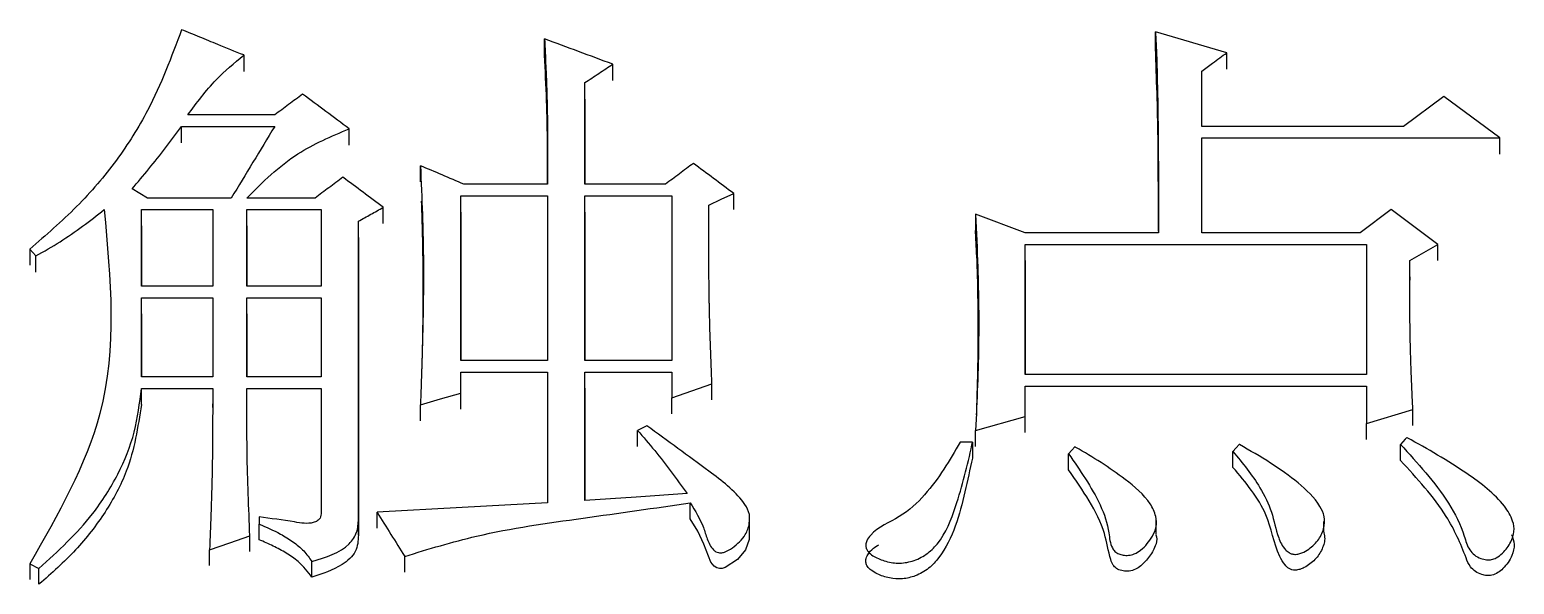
# Model space of a CAD drawing. Header units: millimetres. Extents: x 5659 to 7608, y 3628 to 5007.
# Drawn here: x 6107.92 to 6113.1, y 4813.29 to 4815.23 of the extents above; entities that cross this region are included whole.
import ezdxf

# ---------------------------------------------------------------- set-up
doc = ezdxf.new("R2010")
doc.units = ezdxf.units.MM

msp = doc.modelspace()

# ---------------------------------------------------------------- linework, layer by layer
at = {"color": 7, "linetype": 'Continuous', "lineweight": 25}
for p, q in [((6109.7124, 4815.138), (6109.7124, 4815.1954)), ((6112.0923, 4815.1473), (6111.8435, 4815.2195)), ((6111.8435, 4815.162), (6111.8435, 4815.2195)), ((6108.6632, 4815.1393), (6108.6632, 4815.0822)), ((6112.0923, 4815.0902), (6112.0923, 4815.1473)), ((6109.9504, 4815.0501), (6109.9504, 4815.1072)), ((6112.0057, 4814.8902), (6112.0057, 4815.0831)), ((6112.0057, 4815.0261), (6112.0057, 4815.0831)), ((6109.8531, 4814.6888), (6109.8531, 4815.0429)), ((6109.8531, 4814.986), (6109.8531, 4815.0429)), ((6109.8531, 4814.9857), (6109.8531, 4814.6888)), ((6112.8495, 4814.9947), (6112.7088, 4814.8902)), ((6113.0442, 4814.85), (6112.8495, 4814.9947)), ((6108.7713, 4814.9304), (6108.4685, 4814.9304)), ((6108.4468, 4814.8902), (6108.7713, 4814.8902)), ((6108.4468, 4814.8334), (6108.4468, 4814.8902)), ((6109.0309, 4814.8254), (6109.0309, 4814.8822)), ((6112.7088, 4814.8902), (6112.0057, 4814.8902)), ((6112.0057, 4814.85), (6113.0442, 4814.85)), ((6112.0057, 4814.5194), (6112.0057, 4814.85)), ((6112.0057, 4814.7932), (6112.0057, 4814.85)), ((6113.0442, 4814.7932), (6113.0442, 4814.85)), ((6109.2798, 4814.6967), (6109.2798, 4814.7533)), ((6109.7233, 4814.6888), (6109.4312, 4814.6888)), ((6110.1343, 4814.6888), (6109.8531, 4814.6888)), ((6108.6199, 4814.6404), (6108.3278, 4814.6404)), ((6108.912, 4814.6404), (6108.674, 4814.6404)), ((6109.4204, 4814.6485), (6109.7233, 4814.6485)), ((6109.4204, 4814.074), (6109.4204, 4814.6485)), ((6109.4204, 4814.592), (6109.4204, 4814.6485)), ((6109.7233, 4814.6485), (6109.7233, 4814.074)), ((6109.8531, 4814.6485), (6110.156, 4814.6485)), ((6109.8531, 4814.074), (6109.8531, 4814.6485)), ((6109.8531, 4814.592), (6109.8531, 4814.6485)), ((6110.156, 4814.6485), (6110.156, 4814.074)), ((6110.3723, 4814.6001), (6110.3723, 4814.6566)), ((6108.3062, 4814.6001), (6108.555, 4814.6001)), ((6108.3062, 4814.3334), (6108.3062, 4814.6001)), ((6108.3062, 4814.5437), (6108.3062, 4814.6001)), ((6108.555, 4814.6001), (6108.555, 4814.3334)), ((6108.674, 4814.6001), (6108.9336, 4814.6001)), ((6108.674, 4814.3334), (6108.674, 4814.6001)), ((6108.674, 4814.5437), (6108.674, 4814.6001)), ((6108.9336, 4814.6001), (6108.9336, 4814.3334)), ((6109.0634, 4813.5205), (6109.0634, 4814.5597)), ((6109.0634, 4814.5034), (6109.0634, 4814.5597)), ((6109.1499, 4814.5518), (6109.1499, 4814.6082)), ((6109.4204, 4814.5918), (6109.4204, 4814.074)), ((6109.8531, 4814.5918), (6109.8531, 4814.074)), ((6111.3891, 4814.5194), (6111.2161, 4814.584)), ((6111.2161, 4814.584), (6111.2161, 4814.5274)), ((6112.6656, 4814.6001), (6112.5574, 4814.5194)), ((6112.8278, 4814.479), (6112.6656, 4814.6001)), ((6108.3062, 4814.5435), (6108.3062, 4814.3334)), ((6108.674, 4814.5435), (6108.674, 4814.3334)), ((6111.22, 4814.431), (6111.2161, 4814.5274)), ((6111.8543, 4814.5194), (6111.3891, 4814.5194)), ((6112.5574, 4814.5194), (6112.0057, 4814.5194)), ((6107.9168, 4814.4628), (6107.9384, 4814.4385)), ((6109.0634, 4814.5032), (6109.0634, 4813.4653)), ((6111.3891, 4814.0253), (6111.3891, 4814.479)), ((6111.3891, 4814.4227), (6111.3891, 4814.479)), ((6112.579, 4814.479), (6112.579, 4814.0253)), ((6112.7305, 4814.4224), (6112.8278, 4814.479)), ((6112.8278, 4814.4227), (6112.8278, 4814.479)), ((6107.9384, 4814.3823), (6107.9384, 4814.4385)), ((6111.3891, 4814.4225), (6111.3891, 4814.0253)), ((6112.7305, 4814.366), (6112.7305, 4814.3544)), ((6108.555, 4814.3334), (6108.3062, 4814.3334)), ((6108.9336, 4814.3334), (6108.674, 4814.3334)), ((6108.3062, 4814.2929), (6108.555, 4814.2929)), ((6108.3062, 4814.0172), (6108.3062, 4814.2929)), ((6108.3062, 4814.2369), (6108.3062, 4814.2929)), ((6108.555, 4814.2929), (6108.555, 4814.0172)), ((6108.674, 4814.2929), (6108.9336, 4814.2929)), ((6108.674, 4814.0172), (6108.674, 4814.2929)), ((6108.674, 4814.2369), (6108.674, 4814.2929)), ((6108.9336, 4814.2929), (6108.9336, 4814.0172)), ((6108.3062, 4814.2367), (6108.3062, 4814.0172)), ((6108.674, 4814.2367), (6108.674, 4814.0172)), ((6109.7233, 4814.074), (6109.4204, 4814.074)), ((6110.156, 4814.074), (6109.8531, 4814.074)), ((6108.555, 4814.0172), (6108.3062, 4814.0172)), ((6108.9336, 4814.0172), (6108.674, 4814.0172)), ((6109.4204, 4814.0334), (6109.7233, 4814.0334)), ((6109.4204, 4813.9603), (6109.4204, 4814.0334)), ((6109.4204, 4813.9777), (6109.4204, 4814.0334)), ((6109.7233, 4814.0334), (6109.7233, 4813.5776)), ((6109.8531, 4814.0334), (6110.156, 4814.0334)), ((6109.8531, 4813.5858), (6109.8531, 4814.0334)), ((6109.8531, 4813.9777), (6109.8531, 4814.0334)), ((6110.156, 4814.0334), (6110.156, 4813.9441)), ((6110.2966, 4813.9371), (6110.2966, 4813.9928)), ((6108.3062, 4813.9766), (6108.555, 4813.9766)), ((6108.3062, 4813.9209), (6108.3062, 4813.9766)), ((6108.674, 4813.9766), (6108.9336, 4813.9766)), ((6108.9336, 4813.9766), (6108.9336, 4813.545)), ((6109.4204, 4813.9047), (6109.4204, 4813.9603)), ((6109.8531, 4813.9775), (6109.8531, 4813.5858)), ((6110.156, 4813.8884), (6110.156, 4813.9441)), ((6111.3891, 4813.879), (6111.3891, 4813.9847)), ((6111.3891, 4813.929), (6111.3891, 4813.9847)), ((6112.579, 4813.9847), (6112.579, 4813.8546)), ((6109.2798, 4813.8641), (6109.2798, 4813.9197)), ((6112.579, 4813.8546), (6112.7413, 4813.9034)), ((6112.7413, 4813.8478), (6112.7413, 4813.9034)), ((6110.0694, 4813.8465), (6110.037, 4813.8302)), ((6111.2161, 4813.8302), (6111.3891, 4813.879)), ((6111.3891, 4813.8235), (6111.3891, 4813.879)), ((6112.579, 4813.7991), (6112.579, 4813.8546)), ((6110.037, 4813.7747), (6110.037, 4813.8302)), ((6111.2052, 4813.7895), (6111.162, 4813.7895)), ((6111.2052, 4813.7895), (6111.2052, 4813.7341)), ((6111.2161, 4813.7747), (6111.2161, 4813.8302)), ((6112.6981, 4813.7259), (6112.6981, 4813.7814)), ((6111.5406, 4813.6933), (6111.5406, 4813.7488)), ((6112.1139, 4813.7014), (6112.1139, 4813.757)), ((6110.2209, 4813.5224), (6110.2209, 4813.5777)), ((6108.7173, 4813.5286), (6108.7173, 4813.5041)), ((6109.1283, 4813.4898), (6109.1283, 4813.545)), ((6111.846, 4813.4672), (6111.846, 4813.5226)), ((6112.431, 4813.5327), (6112.431, 4813.5349)), ((6113.0863, 4813.5199), (6113.0863, 4813.5231)), ((6108.7173, 4813.4491), (6108.7173, 4813.5041)), ((6109.0634, 4813.4652), (6109.0634, 4813.5205)), ((6110.4277, 4813.4581), (6110.4277, 4813.5135)), ((6112.431, 4813.4794), (6112.431, 4813.5125)), ((6108.6848, 4813.4083), (6108.6848, 4813.4633)), ((6108.5442, 4813.3593), (6108.5442, 4813.4143)), ((6108.9012, 4813.3185), (6108.9012, 4813.3734)), ((6109.2248, 4813.3362), (6109.2248, 4813.3911)), ((6107.917, 4813.3651), (6107.9492, 4813.3489)), ((6107.917, 4813.3651), (6107.917, 4813.3102)), ((6107.9492, 4813.294), (6107.9492, 4813.3489))]:
    msp.add_line(p, q, dxfattribs=at)
at = {"color": 7, "linetype": 'Continuous', "lineweight": 25, "flags": 128}
for points in [[(6108.3278, 4814.6404), (6108.3008, 4814.6566), (6108.2737, 4814.6727)], [(6110.2858, 4814.6162), (6110.329, 4814.6364), (6110.3723, 4814.6566)], [(6107.9168, 4814.4628), (6107.9168, 4814.4419), (6107.9168, 4814.4241), (6107.9168, 4814.4064)], [(6111.3891, 4814.479), (6111.9841, 4814.479), (6112.579, 4814.479)], [(6110.156, 4813.9441), (6110.2263, 4813.9684), (6110.2966, 4813.9928)], [(6112.579, 4814.0253), (6111.9841, 4814.0253), (6111.3891, 4814.0253)], [(6109.2798, 4813.9197), (6109.3501, 4813.94), (6109.4204, 4813.9603)], [(6111.3891, 4813.9847), (6111.9841, 4813.9847), (6112.579, 4813.9847)], [(6112.1355, 4813.7814), (6112.1247, 4813.7692), (6112.1139, 4813.757)], [(6112.7197, 4813.8058), (6112.7142, 4813.7996), (6112.7061, 4813.7905), (6112.6981, 4813.7814)], [(6111.5622, 4813.7732), (6111.5514, 4813.761), (6111.5406, 4813.7488)], [(6109.7233, 4813.5776), (6109.4258, 4813.5613), (6109.1283, 4813.545)], [(6110.2101, 4813.6102), (6110.0316, 4813.598), (6109.8531, 4813.5858)], [(6110.4266, 4813.458), (6110.4267, 4813.45), (6110.4139, 4813.4139), (6110.3858, 4813.3807), (6110.3428, 4813.3521), (6110.3318, 4813.3489), (6110.3225, 4813.3485), (6110.3136, 4813.3509), (6110.3044, 4813.3567), (6110.2924, 4813.3711), (6110.2676, 4813.4333), (6110.2477, 4813.4786), (6110.2209, 4813.5224), (6110.2209, 4813.5224)], [(6108.5442, 4813.4143), (6108.6145, 4813.4388), (6108.6848, 4813.4633)]]:
    msp.add_lwpolyline(points, dxfattribs=at)
at = {"color": 7, "linetype": 'Continuous', "lineweight": 25}
for points, knots in [([(6108.4468, 4815.2275), (6108.4113, 4815.1324), (6108.3524, 4814.9752), (6108.2231, 4814.7698), (6108.0845, 4814.6072), (6107.9729, 4814.5111), (6107.9168, 4814.4628)], [0, 0, 0, 0, 0.335049, 0.554128, 0.775717, 1, 1, 1, 1]), ([(6108.6632, 4815.1393), (6108.633, 4815.1516), (6108.5819, 4815.1724), (6108.5098, 4815.2018), (6108.4678, 4815.2189), (6108.4468, 4815.2275)], [0, 0, 0, 0, 0.4179448, 0.7089724, 1, 1, 1, 1]), ([(6109.9504, 4815.1072), (6109.9108, 4815.1219), (6109.8314, 4815.1513), (6109.7521, 4815.1807), (6109.7124, 4815.1954)], [0, 0, 0, 0, 0.499999, 1, 1, 1, 1]), ([(6109.7124, 4815.1954), (6109.714, 4815.1636), (6109.716, 4815.1239), (6109.7179, 4815.0802), (6109.7185, 4815.0663), (6109.7189, 4815.0563), (6109.7194, 4815.0424), (6109.72, 4815.0265), (6109.7205, 4815.0105), (6109.7209, 4814.9946), (6109.7213, 4814.9787), (6109.7217, 4814.9628), (6109.722, 4814.9468), (6109.7223, 4814.9309), (6109.7225, 4814.9149), (6109.7227, 4814.903), (6109.7228, 4814.891), (6109.7229, 4814.8791), (6109.723, 4814.8671), (6109.7231, 4814.8571), (6109.7232, 4814.8491), (6109.7232, 4814.8432), (6109.7232, 4814.8352), (6109.7233, 4814.8272), (6109.7233, 4814.8192), (6109.7233, 4814.8112), (6109.7233, 4814.8033), (6109.7234, 4814.7953), (6109.7234, 4814.7873), (6109.7234, 4814.7793), (6109.7234, 4814.7713), (6109.7234, 4814.7633), (6109.7234, 4814.7554), (6109.7234, 4814.7474), (6109.7234, 4814.7394), (6109.7233, 4814.7314), (6109.7233, 4814.7234), (6109.7233, 4814.7154), (6109.7233, 4814.7074), (6109.7233, 4814.6979), (6109.7233, 4814.6924), (6109.7233, 4814.6888)], [0, 0, 0, 0, 0.188751, 0.235938, 0.259532, 0.271329, 0.294923, 0.342111, 0.365705, 0.389298, 0.436486, 0.46008, 0.483674, 0.530861, 0.554455, 0.578049, 0.601643, 0.625237, 0.648831, 0.672424, 0.684221, 0.696018, 0.707815, 0.731409, 0.743206, 0.755003, 0.778597, 0.790394, 0.80219, 0.825784, 0.837581, 0.849378, 0.872972, 0.884769, 0.896566, 0.92016, 0.931957, 0.943753, 0.967347, 0.979144, 1, 1, 1, 1]), ([(6111.8435, 4815.2195), (6111.8437, 4815.2144), (6111.8443, 4815.2042), (6111.845, 4815.1915), (6111.8456, 4815.1788), (6111.8461, 4815.1686), (6111.8467, 4815.1559), (6111.8472, 4815.1457), (6111.8476, 4815.1355), (6111.848, 4815.1253), (6111.8483, 4815.1152), (6111.8487, 4815.0973), (6111.8499, 4815.0438), (6111.8515, 4814.9724), (6111.8526, 4814.8907), (6111.8529, 4814.8397), (6111.8532, 4814.8039), (6111.8533, 4814.786), (6111.8534, 4814.7758), (6111.8535, 4814.7655), (6111.8535, 4814.7553), (6111.8536, 4814.7425), (6111.8537, 4814.7323), (6111.8537, 4814.7195), (6111.8538, 4814.7093), (6111.8538, 4814.699), (6111.8539, 4814.6888), (6111.8539, 4814.6785), (6111.8539, 4814.6657), (6111.854, 4814.6555), (6111.854, 4814.6427), (6111.854, 4814.6325), (6111.8541, 4814.6222), (6111.8541, 4814.612), (6111.8541, 4814.6017), (6111.8541, 4814.5915), (6111.8542, 4814.5838), (6111.8542, 4814.5774), (6111.8542, 4814.571), (6111.8542, 4814.5659), (6111.8542, 4814.5594), (6111.8542, 4814.5543), (6111.8542, 4814.5479), (6111.8542, 4814.5428), (6111.8542, 4814.5377), (6111.8543, 4814.5303), (6111.8543, 4814.5242), (6111.8543, 4814.5194)], [0, 0, 0, 0, 0.021887, 0.043773, 0.054717, 0.076603, 0.087547, 0.109433, 0.120377, 0.13132, 0.153207, 0.16415, 0.207923, 0.383017, 0.470564, 0.558111, 0.601884, 0.623771, 0.634714, 0.645657, 0.667544, 0.678487, 0.700374, 0.711317, 0.733204, 0.744147, 0.755091, 0.776977, 0.787921, 0.809807, 0.820751, 0.842637, 0.853581, 0.864524, 0.886411, 0.897354, 0.908297, 0.919241, 0.924712, 0.935656, 0.941127, 0.952071, 0.957542, 0.968486, 0.973957, 0.979429, 1, 1, 1, 1]), ([(6108.4685, 4814.9304), (6108.4995, 4814.9726), (6108.5551, 4815.0482), (6108.63, 4815.1113), (6108.6632, 4815.1392)], [0, 0, 0, 0, 0.557716, 1, 1, 1, 1]), ([(6109.7232, 4814.6888), (6109.7232, 4814.7338), (6109.7234, 4814.8314), (6109.7204, 4814.9811), (6109.7151, 4815.0857), (6109.7124, 4815.138)], [0, 0, 0, 0, 0.2996179, 0.6497397, 1, 1, 1, 1]), ([(6111.8541, 4814.5249), (6111.854, 4814.5862), (6111.8538, 4814.657), (6111.8531, 4814.7655), (6111.8525, 4814.9169), (6111.8473, 4815.0583), (6111.8435, 4815.162)], [0, 0, 0, 0, 0.287541, 0.332064, 0.510157, 1, 1, 1, 1]), ([(6112.0057, 4815.0831), (6112.0181, 4815.0922), (6112.0387, 4815.1075), (6112.0675, 4815.1289), (6112.084, 4815.1412), (6112.0923, 4815.1473)], [0, 0, 0, 0, 0.428366, 0.714182, 1, 1, 1, 1]), ([(6109.8531, 4815.0429), (6109.8693, 4815.0536), (6109.9017, 4815.0751), (6109.9342, 4815.0965), (6109.9504, 4815.1072)], [0, 0, 0, 0, 0.500001, 1, 1, 1, 1]), ([(6108.8687, 4815.0028), (6108.8525, 4814.9907), (6108.82, 4814.9666), (6108.7876, 4814.9425), (6108.7713, 4814.9304)], [0, 0, 0, 0, 0.499999, 1, 1, 1, 1]), ([(6109.0309, 4814.8822), (6109.0039, 4814.9023), (6108.9498, 4814.9425), (6108.8957, 4814.9827), (6108.8687, 4815.0028)], [0, 0, 0, 0, 0.499999, 1, 1, 1, 1]), ([(6108.2737, 4814.6727), (6108.2935, 4814.6958), (6108.3337, 4814.7428), (6108.391, 4814.8155), (6108.4282, 4814.8653), (6108.4468, 4814.8902)], [0, 0, 0, 0, 0.325438, 0.662606, 1, 1, 1, 1]), ([(6108.7713, 4814.8902), (6108.7461, 4814.8486), (6108.6956, 4814.7654), (6108.6451, 4814.6821), (6108.6199, 4814.6404)], [0, 0, 0, 0, 0.5, 1, 1, 1, 1]), ([(6108.674, 4814.6405), (6108.7295, 4814.696), (6108.8295, 4814.7962), (6108.9689, 4814.8557), (6109.0309, 4814.8822)], [0, 0, 0, 0, 0.5548825, 1, 1, 1, 1]), ([(6109.2798, 4814.7533), (6109.2822, 4814.6968), (6109.2848, 4814.6367), (6109.2869, 4814.5748), (6109.2871, 4814.5677), (6109.2872, 4814.5624), (6109.2875, 4814.5553), (6109.2877, 4814.5483), (6109.2879, 4814.5412), (6109.288, 4814.5359), (6109.2882, 4814.5288), (6109.2884, 4814.5217), (6109.2885, 4814.5146), (6109.2886, 4814.5093), (6109.2888, 4814.504), (6109.2889, 4814.4969), (6109.289, 4814.4898), (6109.2892, 4814.4827), (6109.2893, 4814.4774), (6109.2894, 4814.4703), (6109.2895, 4814.4632), (6109.2896, 4814.4562), (6109.2897, 4814.4508), (6109.2898, 4814.4402), (6109.2902, 4814.403), (6109.2902, 4814.3657), (6109.2901, 4814.3338), (6109.29, 4814.3285), (6109.29, 4814.3214), (6109.2899, 4814.3143), (6109.2899, 4814.3072), (6109.2898, 4814.3018), (6109.2897, 4814.2947), (6109.2896, 4814.2876), (6109.2896, 4814.2805), (6109.2895, 4814.2752), (6109.2894, 4814.2699), (6109.2893, 4814.2628), (6109.2892, 4814.2557), (6109.2891, 4814.2486), (6109.289, 4814.2432), (6109.2889, 4814.2361), (6109.2887, 4814.229), (6109.2886, 4814.2219), (6109.2885, 4814.2166), (6109.2884, 4814.2113), (6109.2882, 4814.2042), (6109.2881, 4814.197), (6109.2879, 4814.1899), (6109.2878, 4814.1846), (6109.2876, 4814.1775), (6109.2875, 4814.1704), (6109.2873, 4814.1633), (6109.2872, 4814.1579), (6109.287, 4814.1508), (6109.2868, 4814.1437), (6109.2866, 4814.1366), (6109.2865, 4814.1313), (6109.2863, 4814.1259), (6109.2861, 4814.1188), (6109.2859, 4814.1117), (6109.2857, 4814.1046), (6109.2856, 4814.0993), (6109.2854, 4814.0921), (6109.2852, 4814.085), (6109.285, 4814.0779), (6109.2848, 4814.0726), (6109.2846, 4814.0672), (6109.2844, 4814.0601), (6109.2842, 4814.053), (6109.284, 4814.0459), (6109.2838, 4814.0406), (6109.2836, 4814.0334), (6109.2833, 4814.0263), (6109.2831, 4814.0192), (6109.2829, 4814.0139), (6109.2828, 4814.0085), (6109.2825, 4814.0014), (6109.2823, 4813.9943), (6109.2821, 4813.9872), (6109.2819, 4813.9818), (6109.2816, 4813.9747), (6109.2814, 4813.9676), (6109.2812, 4813.9604), (6109.281, 4813.9551), (6109.2808, 4813.9498), (6109.2806, 4813.9426), (6109.2803, 4813.9355), (6109.28, 4813.9273), (6109.2799, 4813.9226), (6109.2798, 4813.9197)], [0, 0, 0, 0, 0.204304, 0.217073, 0.223457, 0.229841, 0.236226, 0.248995, 0.255379, 0.261764, 0.268148, 0.280917, 0.287302, 0.293686, 0.300071, 0.306455, 0.319224, 0.325609, 0.331993, 0.338378, 0.351147, 0.357531, 0.363915, 0.3703, 0.395838, 0.497991, 0.504375, 0.51076, 0.517144, 0.529913, 0.536298, 0.542682, 0.549067, 0.561836, 0.56822, 0.574605, 0.580989, 0.587374, 0.600143, 0.606527, 0.612912, 0.619296, 0.632065, 0.638449, 0.644834, 0.651218, 0.657603, 0.670372, 0.676756, 0.683141, 0.689525, 0.702294, 0.708679, 0.715063, 0.721448, 0.734217, 0.740601, 0.746986, 0.75337, 0.759755, 0.772523, 0.778908, 0.785292, 0.791677, 0.804446, 0.81083, 0.817215, 0.823599, 0.829984, 0.842753, 0.849137, 0.855522, 0.861906, 0.874675, 0.88106, 0.887444, 0.893828, 0.900213, 0.912982, 0.919366, 0.925751, 0.932135, 0.944904, 0.951289, 0.957673, 0.964058, 0.970442, 0.983211, 0.989596, 1, 1, 1, 1]), ([(6110.2317, 4814.7614), (6110.2155, 4814.7493), (6110.183, 4814.7251), (6110.1506, 4814.7009), (6110.1343, 4814.6888)], [0, 0, 0, 0, 0.5, 1, 1, 1, 1]), ([(6110.3723, 4814.6566), (6110.3489, 4814.6741), (6110.302, 4814.709), (6110.2551, 4814.7439), (6110.2317, 4814.7614)], [0, 0, 0, 0, 0.4999991, 1, 1, 1, 1]), ([(6109.0093, 4814.713), (6108.9931, 4814.7009), (6108.9606, 4814.6767), (6108.9282, 4814.6525), (6108.912, 4814.6404)], [0, 0, 0, 0, 0.499999, 1, 1, 1, 1]), ([(6109.1499, 4814.6082), (6109.1265, 4814.6257), (6109.0796, 4814.6606), (6109.0328, 4814.6956), (6109.0093, 4814.713)], [0, 0, 0, 0, 0.499999, 1, 1, 1, 1]), ([(6109.2826, 4814.6298), (6109.2827, 4814.6278), (6109.2829, 4814.623), (6109.2852, 4814.5546), (6109.2891, 4814.3918), (6109.2881, 4814.2025), (6109.2859, 4814.1161), (6109.2848, 4814.0734)], [0, 0, 0, 0, 0.027194, 0.065937, 0.481469, 0.743424, 1, 1, 1, 1]), ([(6110.2966, 4813.9928), (6110.2932, 4814.0765), (6110.2896, 4814.1655), (6110.2876, 4814.2595), (6110.2873, 4814.2752), (6110.2869, 4814.2961), (6110.2866, 4814.317), (6110.2863, 4814.3378), (6110.2862, 4814.3535), (6110.286, 4814.3744), (6110.2858, 4814.3952), (6110.2857, 4814.4161), (6110.2857, 4814.4291), (6110.2856, 4814.4396), (6110.2856, 4814.4474), (6110.2856, 4814.4552), (6110.2856, 4814.4656), (6110.2856, 4814.4761), (6110.2856, 4814.4865), (6110.2856, 4814.4943), (6110.2856, 4814.5047), (6110.2856, 4814.5151), (6110.2856, 4814.5256), (6110.2856, 4814.5334), (6110.2856, 4814.5438), (6110.2856, 4814.5542), (6110.2856, 4814.5646), (6110.2857, 4814.5724), (6110.2857, 4814.5789), (6110.2857, 4814.5854), (6110.2857, 4814.5907), (6110.2857, 4814.5959), (6110.2857, 4814.5998), (6110.2857, 4814.6037), (6110.2857, 4814.6092), (6110.2858, 4814.6133), (6110.2858, 4814.6162)], [0, 0, 0, 0, 0.401959, 0.427081, 0.452203, 0.477325, 0.527569, 0.552691, 0.577813, 0.602935, 0.653179, 0.678301, 0.703423, 0.715984, 0.728545, 0.741106, 0.753667, 0.778789, 0.791351, 0.803912, 0.816473, 0.841595, 0.854156, 0.866717, 0.879278, 0.9044, 0.916961, 0.929522, 0.942083, 0.948363, 0.960924, 0.967205, 0.973485, 0.979766, 0.986046, 1, 1, 1, 1]), ([(6108.1765, 4814.6001), (6108.1991, 4814.3592), (6108.2396, 4813.9288), (6108.0156, 4813.5374), (6107.917, 4813.3651)], [0, 0, 0, 0, 0.559704, 1, 1, 1, 1]), ([(6107.9384, 4814.4385), (6107.9668, 4814.4548), (6108.0232, 4814.487), (6108.1022, 4814.5417), (6108.1516, 4814.5806), (6108.1764, 4814.6001)], [0, 0, 0, 0, 0.33532, 0.667027, 1, 1, 1, 1]), ([(6109.0634, 4814.5597), (6109.0778, 4814.5678), (6109.1067, 4814.584), (6109.1355, 4814.6001), (6109.1499, 4814.6082)], [0, 0, 0, 0, 0.499999, 1, 1, 1, 1]), ([(6111.2161, 4814.584), (6111.2189, 4814.5227), (6111.222, 4814.4538), (6111.2247, 4814.3694), (6111.2267, 4814.285), (6111.2284, 4814.1029), (6111.2208, 4813.9357), (6111.2161, 4813.8302)], [0, 0, 0, 0, 0.2447343, 0.2753248, 0.336506, 0.5812465, 1, 1, 1, 1]), ([(6111.22, 4814.4347), (6111.2224, 4814.3445), (6111.2261, 4814.2092), (6111.2225, 4814.026), (6111.2203, 4813.9406), (6111.2192, 4813.9043), (6111.2187, 4813.8913), (6111.2186, 4813.8873), (6111.2185, 4813.8853), (6111.2185, 4813.8853), (6111.2185, 4813.8852)], [0, 0, 0, 0, 0.5236705, 0.7849607, 0.9023825, 0.9678763, 0.9815328, 0.9879517, 0.99428, 1, 1, 1, 1]), ([(6112.7413, 4813.9034), (6112.7406, 4813.9176), (6112.7396, 4813.939), (6112.7386, 4813.9621), (6112.738, 4813.9745), (6112.7377, 4813.9816), (6112.7373, 4813.9905), (6112.737, 4813.9976), (6112.7366, 4814.0065), (6112.7363, 4814.0136), (6112.736, 4814.0225), (6112.7357, 4814.0296), (6112.7353, 4814.0385), (6112.7351, 4814.0456), (6112.7348, 4814.0545), (6112.7344, 4814.0633), (6112.7342, 4814.0722), (6112.7339, 4814.0811), (6112.7336, 4814.09), (6112.7333, 4814.1006), (6112.733, 4814.1113), (6112.7328, 4814.1202), (6112.7326, 4814.129), (6112.7323, 4814.1415), (6112.732, 4814.1557), (6112.7318, 4814.1681), (6112.7316, 4814.1769), (6112.7315, 4814.184), (6112.7314, 4814.1929), (6112.7313, 4814.2), (6112.7312, 4814.2089), (6112.7311, 4814.216), (6112.731, 4814.2248), (6112.7309, 4814.2337), (6112.7309, 4814.2426), (6112.7308, 4814.2514), (6112.7307, 4814.2585), (6112.7307, 4814.2674), (6112.7306, 4814.2745), (6112.7306, 4814.2834), (6112.7306, 4814.2904), (6112.7305, 4814.2993), (6112.7305, 4814.3064), (6112.7305, 4814.3153), (6112.7305, 4814.3223), (6112.7305, 4814.3312), (6112.7305, 4814.3383), (6112.7305, 4814.3471), (6112.7304, 4814.3542), (6112.7304, 4814.3631), (6112.7304, 4814.3702), (6112.7304, 4814.379), (6112.7305, 4814.3861), (6112.7305, 4814.395), (6112.7305, 4814.402), (6112.7305, 4814.4118), (6112.7305, 4814.418), (6112.7305, 4814.4224)], [0, 0, 0, 0, 0.082056, 0.123084, 0.133341, 0.153855, 0.164112, 0.184626, 0.194883, 0.215397, 0.225654, 0.246168, 0.256425, 0.276939, 0.287196, 0.30771, 0.328224, 0.338481, 0.358995, 0.379509, 0.400023, 0.420537, 0.430794, 0.451308, 0.492336, 0.51285, 0.523107, 0.543621, 0.553878, 0.574392, 0.584649, 0.605163, 0.61542, 0.635934, 0.656448, 0.666705, 0.687219, 0.697476, 0.71799, 0.728247, 0.748761, 0.759018, 0.779532, 0.789789, 0.810303, 0.82056, 0.841074, 0.851331, 0.871845, 0.882102, 0.902616, 0.912873, 0.933387, 0.943644, 0.964158, 0.974415, 1, 1, 1, 1]), ([(6107.9492, 4813.3489), (6108.0157, 4813.41), (6108.1246, 4813.51), (6108.2279, 4813.6758), (6108.288, 4813.8234), (6108.3001, 4813.9256), (6108.3062, 4813.9766)], [0, 0, 0, 0, 0.345958, 0.566155, 0.783835, 1, 1, 1, 1]), ([(6108.555, 4813.9766), (6108.555, 4813.9748), (6108.555, 4813.9712), (6108.555, 4813.9658), (6108.555, 4813.9604), (6108.555, 4813.956), (6108.555, 4813.9497), (6108.555, 4813.9434), (6108.555, 4813.9345), (6108.555, 4813.9273), (6108.555, 4813.9184), (6108.555, 4813.9094), (6108.555, 4813.9005), (6108.555, 4813.8915), (6108.555, 4813.8826), (6108.5549, 4813.8736), (6108.5549, 4813.8646), (6108.5549, 4813.8575), (6108.5549, 4813.8485), (6108.5548, 4813.8395), (6108.5548, 4813.8306), (6108.5547, 4813.8216), (6108.5547, 4813.8127), (6108.5546, 4813.8037), (6108.5546, 4813.7947), (6108.5545, 4813.7858), (6108.5544, 4813.7768), (6108.5543, 4813.7678), (6108.5542, 4813.7607), (6108.5541, 4813.7517), (6108.554, 4813.7427), (6108.5539, 4813.7337), (6108.5538, 4813.7248), (6108.5536, 4813.7158), (6108.5535, 4813.7068), (6108.5533, 4813.6979), (6108.5532, 4813.6907), (6108.553, 4813.6817), (6108.5528, 4813.6727), (6108.5526, 4813.6638), (6108.5524, 4813.6548), (6108.5522, 4813.6458), (6108.5519, 4813.6368), (6108.5517, 4813.6278), (6108.5515, 4813.6189), (6108.5512, 4813.6099), (6108.5509, 4813.6009), (6108.5507, 4813.5937), (6108.5504, 4813.5847), (6108.5501, 4813.5758), (6108.5498, 4813.5668), (6108.5495, 4813.5578), (6108.5492, 4813.5488), (6108.5489, 4813.5398), (6108.5486, 4813.5308), (6108.5484, 4813.5236), (6108.548, 4813.5147), (6108.5477, 4813.5057), (6108.5473, 4813.4949), (6108.547, 4813.4859), (6108.5466, 4813.4769), (6108.5463, 4813.4697), (6108.546, 4813.4607), (6108.5456, 4813.4517), (6108.5453, 4813.4427), (6108.545, 4813.4338), (6108.5446, 4813.4249), (6108.5443, 4813.4178), (6108.5442, 4813.4143)], [0, 0, 0, 0, 0.009575, 0.019151, 0.028726, 0.038301, 0.043088, 0.062238, 0.071814, 0.090964, 0.100539, 0.119689, 0.138839, 0.148414, 0.167565, 0.186715, 0.19629, 0.21544, 0.225015, 0.244165, 0.263315, 0.272891, 0.292041, 0.311191, 0.320766, 0.339916, 0.359066, 0.368641, 0.387792, 0.397367, 0.416517, 0.435667, 0.445242, 0.464392, 0.483543, 0.493118, 0.512268, 0.521843, 0.540993, 0.560143, 0.569718, 0.588869, 0.608019, 0.617594, 0.636744, 0.655894, 0.665469, 0.68462, 0.694195, 0.713345, 0.732495, 0.74207, 0.76122, 0.780371, 0.789946, 0.809096, 0.818671, 0.837821, 0.856971, 0.876121, 0.885697, 0.904847, 0.914422, 0.933572, 0.952722, 0.962297, 0.981149, 1, 1, 1, 1]), ([(6108.6848, 4813.4633), (6108.6807, 4813.5603), (6108.6764, 4813.6619), (6108.675, 4813.7657), (6108.6749, 4813.7749), (6108.6748, 4813.7819), (6108.6748, 4813.7889), (6108.6747, 4813.7958), (6108.6746, 4813.8051), (6108.6745, 4813.8144), (6108.6744, 4813.8236), (6108.6744, 4813.8306), (6108.6744, 4813.8376), (6108.6743, 4813.8445), (6108.6743, 4813.8515), (6108.6742, 4813.8607), (6108.6742, 4813.87), (6108.6742, 4813.8793), (6108.6741, 4813.8862), (6108.6741, 4813.8932), (6108.6741, 4813.9001), (6108.6741, 4813.9071), (6108.6741, 4813.9163), (6108.674, 4813.9256), (6108.674, 4813.9349), (6108.674, 4813.9418), (6108.674, 4813.9488), (6108.674, 4813.9557), (6108.674, 4813.965), (6108.674, 4813.9719), (6108.674, 4813.9766)], [0, 0, 0, 0, 0.565918, 0.593048, 0.606612, 0.620177, 0.633741, 0.647306, 0.66087, 0.688, 0.701564, 0.715129, 0.728693, 0.742258, 0.755822, 0.769387, 0.796516, 0.810081, 0.823645, 0.83721, 0.850774, 0.864339, 0.877904, 0.905033, 0.918597, 0.932162, 0.945726, 0.959291, 0.972856, 1, 1, 1, 1]), ([(6108.3062, 4813.9208), (6108.2942, 4813.842), (6108.2745, 4813.7117), (6108.1831, 4813.5434), (6108.0806, 4813.41), (6107.9932, 4813.3328), (6107.9492, 4813.2939)], [0, 0, 0, 0, 0.334037, 0.553007, 0.774908, 1, 1, 1, 1]), ([(6108.555, 4813.9105), (6108.555, 4813.912), (6108.555, 4813.916), (6108.555, 4813.9201), (6108.555, 4813.9227)], [0, 0, 0, 0, 0.353663, 1, 1, 1, 1]), ([(6110.2209, 4813.5777), (6110.2381, 4813.5496), (6110.2631, 4813.5092), (6110.2788, 4813.4518), (6110.2924, 4813.4216), (6110.3094, 4813.4075), (6110.3186, 4813.4037), (6110.3292, 4813.403), (6110.3469, 4813.4076), (6110.3785, 4813.4271), (6110.4133, 4813.46), (6110.4293, 4813.5058), (6110.4284, 4813.5463), (6110.3857, 4813.6136), (6110.2581, 4813.7094), (6110.1416, 4813.794), (6110.0694, 4813.8465)], [0, 0, 0, 0, 0.1163694, 0.168042, 0.220216, 0.2320255, 0.2417044, 0.2514329, 0.2643518, 0.2983395, 0.3719931, 0.4226498, 0.4733244, 0.5179752, 0.7012967, 1, 1, 1, 1]), ([(6110.037, 4813.8302), (6110.0571, 4813.807), (6110.098, 4813.7598), (6110.1551, 4813.6861), (6110.1917, 4813.6355), (6110.2101, 4813.6102)], [0, 0, 0, 0, 0.32693, 0.663295, 1, 1, 1, 1]), ([(6111.1621, 4813.7895), (6111.1253, 4813.7261), (6111.0699, 4813.6308), (6110.956, 4813.525), (6110.8668, 4813.4903), (6110.8368, 4813.4485), (6110.8323, 4813.432), (6110.8341, 4813.4188), (6110.8424, 4813.4054), (6110.8627, 4813.389), (6110.8981, 4813.3738), (6110.9457, 4813.365), (6110.9979, 4813.3729), (6111.0459, 4813.3967), (6111.1081, 4813.4576), (6111.1583, 4813.5909), (6111.1887, 4813.7109), (6111.2046, 4813.7862), (6111.2052, 4813.7895)], [0, 0, 0, 0, 0.1930812, 0.2901568, 0.3867544, 0.4079782, 0.4214469, 0.4325975, 0.4437544, 0.4622043, 0.496546, 0.5338287, 0.5720704, 0.6152668, 0.6592885, 0.7890274, 0.9907551, 1, 1, 1, 1]), ([(6112.1139, 4813.757), (6112.1474, 4813.716), (6112.2016, 4813.6498), (6112.2522, 4813.5464), (6112.265, 4813.4707), (6112.2878, 4813.4221), (6112.3076, 4813.4048), (6112.3199, 4813.399), (6112.3334, 4813.3977), (6112.352, 4813.4016), (6112.3803, 4813.4165), (6112.412, 4813.4447), (6112.4323, 4813.4864), (6112.4359, 4813.5291), (6112.408, 4813.5871), (6112.3419, 4813.6499), (6112.2444, 4813.719), (6112.1728, 4813.7604), (6112.1358, 4813.7812), (6112.1355, 4813.7814)], [0, 0, 0, 0, 0.157954, 0.255242, 0.35249, 0.401724, 0.417192, 0.427834, 0.438557, 0.45242, 0.478029, 0.52635, 0.573066, 0.619079, 0.658607, 0.768684, 0.881292, 0.999134, 1, 1, 1, 1]), ([(6112.6981, 4813.7814), (6112.7279, 4813.7489), (6112.8176, 4813.6508), (6112.906, 4813.5279), (6112.9315, 4813.4209), (6112.9551, 4813.3953), (6112.9761, 4813.3836), (6112.9973, 4813.3786), (6113.0161, 4813.3796), (6113.0357, 4813.3871), (6113.0609, 4813.4069), (6113.0832, 4813.4382), (6113.097, 4813.4774), (6113.0903, 4813.5216), (6113.0436, 4813.5974), (6112.9143, 4813.6949), (6112.7928, 4813.7663), (6112.7204, 4813.8054), (6112.7197, 4813.8058)], [0, 0, 0, 0, 0.113222, 0.341327, 0.387566, 0.408095, 0.428648, 0.444625, 0.457844, 0.471063, 0.493511, 0.536211, 0.570053, 0.604097, 0.65629, 0.801568, 0.997978, 1, 1, 1, 1]), ([(6111.2052, 4813.7339), (6111.1964, 4813.6948), (6111.1699, 4813.577), (6111.1354, 4813.4391), (6111.0546, 4813.3479), (6111.0098, 4813.3227), (6110.9615, 4813.3109), (6110.915, 4813.3143), (6110.8783, 4813.3266), (6110.8529, 4813.3412), (6110.8391, 4813.3542), (6110.833, 4813.3676), (6110.8329, 4813.3819), (6110.8406, 4813.4003), (6110.8562, 4813.4186), (6110.8719, 4813.428), (6110.8785, 4813.432)], [0, 0, 0, 0, 0.1718036, 0.5173011, 0.5845484, 0.6519699, 0.7065183, 0.7611844, 0.8156518, 0.8460406, 0.8711504, 0.8885915, 0.9060311, 0.9312879, 0.9710383, 1, 1, 1, 1]), ([(6111.5406, 4813.7488), (6111.5604, 4813.7201), (6111.6199, 4813.6334), (6111.6802, 4813.5238), (6111.6846, 4813.4319), (6111.7013, 4813.408), (6111.7149, 4813.3995), (6111.7315, 4813.3948), (6111.7505, 4813.3941), (6111.7723, 4813.3994), (6111.8038, 4813.4204), (6111.8301, 4813.4535), (6111.8491, 4813.4946), (6111.8461, 4813.5348), (6111.8171, 4813.596), (6111.7187, 4813.6784), (6111.6245, 4813.7378), (6111.5634, 4813.7725), (6111.5622, 4813.7732)], [0, 0, 0, 0, 0.107766, 0.324959, 0.382514, 0.397632, 0.412828, 0.427374, 0.444539, 0.463227, 0.487605, 0.551575, 0.589695, 0.627994, 0.678884, 0.799951, 0.99622, 1, 1, 1, 1]), ([(6111.8449, 4813.4668), (6111.8457, 4813.4644), (6111.8495, 4813.4516), (6111.8436, 4813.4225), (6111.8208, 4813.3876), (6111.7955, 4813.3588), (6111.7689, 4813.3431), (6111.7469, 4813.3386), (6111.7254, 4813.3407), (6111.7072, 4813.3481), (6111.6935, 4813.3619), (6111.6797, 4813.4035), (6111.6682, 4813.4813), (6111.6142, 4813.5864), (6111.5653, 4813.6575), (6111.5406, 4813.6933)], [0, 0, 0, 0, 0.012913, 0.06939, 0.147433, 0.220659, 0.253871, 0.287424, 0.316964, 0.346986, 0.37308, 0.408413, 0.569926, 0.783056, 1, 1, 1, 1]), ([(6112.4293, 4813.4791), (6112.4311, 4813.472), (6112.4366, 4813.4514), (6112.4263, 4813.4159), (6112.4021, 4813.3789), (6112.3723, 4813.3564), (6112.3476, 4813.3455), (6112.3326, 4813.3425), (6112.3192, 4813.3442), (6112.3067, 4813.3502), (6112.2903, 4813.3652), (6112.2569, 4813.4271), (6112.244, 4813.5211), (6112.1799, 4813.6231), (6112.1361, 4813.6752), (6112.1139, 4813.7014)], [0, 0, 0, 0, 0.036468, 0.10746, 0.17993, 0.250304, 0.274435, 0.298772, 0.314747, 0.330684, 0.359233, 0.416925, 0.673858, 0.835309, 1, 1, 1, 1]), ([(6113.0856, 4813.4674), (6113.0896, 4813.4561), (6113.098, 4813.432), (6113.0872, 4813.3892), (6113.0648, 4813.3561), (6113.0386, 4813.334), (6113.019, 4813.3249), (6112.9989, 4813.3236), (6112.9788, 4813.3277), (6112.9585, 4813.3378), (6112.9377, 4813.3576), (6112.9123, 4813.4256), (6112.8699, 4813.5215), (6112.7847, 4813.632), (6112.7271, 4813.6945), (6112.6981, 4813.7259)], [0, 0, 0, 0, 0.0525499, 0.1115908, 0.1908537, 0.2206401, 0.2507381, 0.2728604, 0.2948678, 0.3274703, 0.3604468, 0.4106919, 0.6441261, 0.8211264, 1, 1, 1, 1]), ([(6109.2248, 4813.3911), (6109.3077, 4813.4165), (6109.5094, 4813.4783), (6109.8473, 4813.5241), (6110.0963, 4813.5598), (6110.2209, 4813.5777)], [0, 0, 0, 0, 0.258422, 0.628983, 1, 1, 1, 1]), ([(6108.9336, 4813.545), (6108.9333, 4813.5379), (6108.9328, 4813.5265), (6108.9204, 4813.514), (6108.8907, 4813.5025), (6108.8195, 4813.5153), (6108.7579, 4813.5233), (6108.7173, 4813.5286)], [0, 0, 0, 0, 0.100185, 0.161773, 0.226321, 0.490481, 1, 1, 1, 1]), ([(6109.1283, 4813.545), (6109.1444, 4813.5193), (6109.1766, 4813.4681), (6109.2088, 4813.4168), (6109.2248, 4813.3911)], [0, 0, 0, 0, 0.499999, 1, 1, 1, 1]), ([(6108.7173, 4813.5041), (6108.7424, 4813.4931), (6108.7837, 4813.4751), (6108.8354, 4813.443), (6108.8742, 4813.4116), (6108.8922, 4813.3861), (6108.9012, 4813.3734)], [0, 0, 0, 0, 0.346429, 0.567932, 0.786121, 1, 1, 1, 1]), ([(6108.9012, 4813.3734), (6108.95, 4813.3882), (6109.0171, 4813.4085), (6109.0611, 4813.4743), (6109.0627, 4813.5052), (6109.0634, 4813.5205)], [0, 0, 0, 0, 0.574728, 0.788861, 1, 1, 1, 1]), ([(6108.9012, 4813.3184), (6108.8864, 4813.3376), (6108.8618, 4813.3696), (6108.812, 4813.403), (6108.7663, 4813.4281), (6108.7337, 4813.442), (6108.7173, 4813.449)], [0, 0, 0, 0, 0.331664, 0.551929, 0.775056, 1, 1, 1, 1]), ([(6109.0634, 4813.4653), (6109.0623, 4813.4454), (6109.06, 4813.4052), (6108.9967, 4813.3497), (6108.9378, 4813.3304), (6108.9012, 4813.3184)], [0, 0, 0, 0, 0.268471, 0.544159, 1, 1, 1, 1])]:
    msp.add_open_spline(points, degree=3, knots=knots, dxfattribs=at)
msp.add_open_spline([(6109.4312, 4814.6888), (6109.406, 4814.6996), (6109.3555, 4814.7211), (6109.305, 4814.7426), (6109.2798, 4814.7533)], degree=3, dxfattribs=at)

doc.saveas('drawing.dxf')
